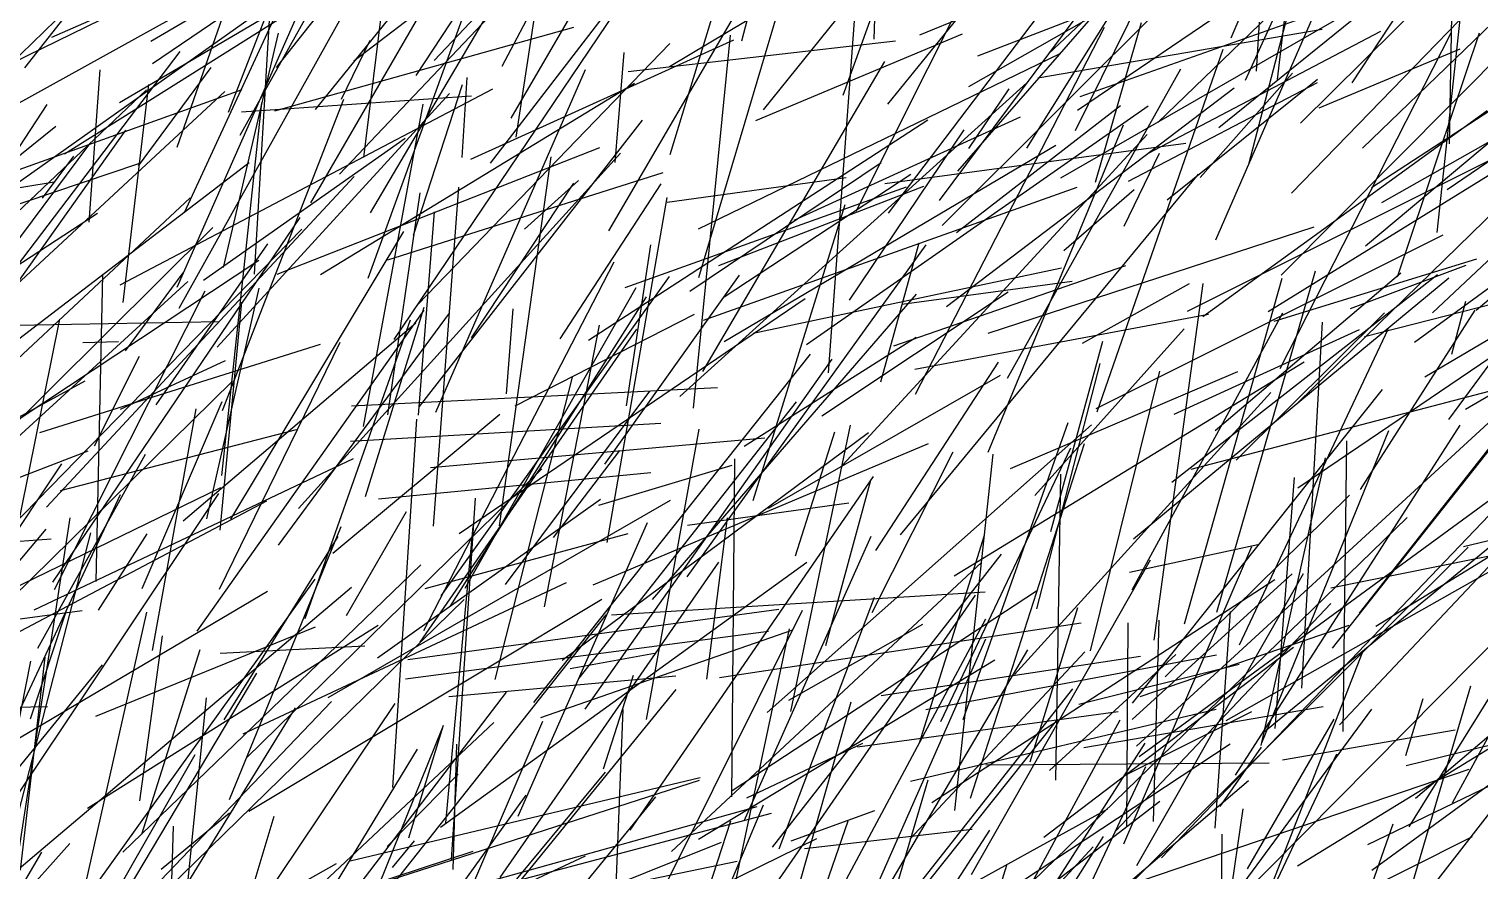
# Model space of a CAD drawing. Header units: metres. Extents: x 0 to 1019, y 0 to 619.
# Drawn here: x 592.2 to 669.5, y 179.4 to 224.3 of the extents above; entities that cross this region are included whole.
import ezdxf

# ---------------------------------------------------------------- set-up
doc = ezdxf.new("R2010")
doc.units = ezdxf.units.M

msp = doc.modelspace()

# ---------------------------------------------------------------- linework, layer by layer
at = {"color": 151}
msp.add_line((637.236, 223.772), (637.935, 243.694), dxfattribs=at)
at = {"color": 221}
for p, q in [((605.361, 222.266), (620.53, 241.5)), ((618.14, 218.549), (620.445, 233.523)), ((645.97, 221.708), (661.143, 224.295))]:
    msp.add_line(p, q, dxfattribs=at)
at = {"color": 160}
for p, q in [((612.805, 221.836), (625.236, 240.665)), ((597.026, 210.662), (616.9, 221.12))]:
    msp.add_line(p, q, dxfattribs=at)
at = {"color": 167}
for p, q in [((646.551, 222.979), (665.181, 240.635)), ((613.863, 203.872), (621.849, 222.143))]:
    msp.add_line(p, q, dxfattribs=at)
at = {"color": 69}
msp.add_line((630.19, 223.678), (634.175, 239.088), dxfattribs=at)
at = {"color": 218}
for p, q in [((631.342, 219.999), (647.067, 239.553)), ((627.408, 210.331), (637.623, 217.198)), ((658.634, 187), (659.67, 200.4)), ((583.329, 164.115), (592.841, 180.412))]:
    msp.add_line(p, q, dxfattribs=at)
at = {"color": 137}
for p, q in [((658.757, 221.612), (660.793, 239.1)), ((587.994, 205.77), (597.325, 218.912)), ((595.869, 193.314), (598.462, 197.393)), ((617.124, 178.97), (631.008, 182.84))]:
    msp.add_line(p, q, dxfattribs=at)
at = {"color": 186}
for p, q in [((591.935, 222.24), (604.841, 238.622)), ((634.675, 191.427), (637.07, 200.246))]:
    msp.add_line(p, q, dxfattribs=at)
at = {"color": 100}
for p, q in [((617.872, 219.553), (628.779, 238.242)), ((653.954, 209.255), (671.119, 217.831)), ((590.401, 177.888), (595.451, 197.441))]:
    msp.add_line(p, q, dxfattribs=at)
at = {"color": 155}
msp.add_line((610.026, 217.463), (612.422, 237.201), dxfattribs=at)
at = {"color": 178}
for p, q in [((617.392, 222.328), (625.435, 237.442)), ((651.848, 217.674), (664.266, 224.191)), ((651.023, 188.363), (664.364, 205.091))]:
    msp.add_line(p, q, dxfattribs=at)
at = {"color": 59}
for p, q in [((657.061, 221.583), (663.974, 236.834)), ((628.105, 206.053), (637.81, 222.578))]:
    msp.add_line(p, q, dxfattribs=at)
at = {"color": 55}
for p, q in [((659.991, 219.286), (678.057, 237.221)), ((607.202, 215.033), (616.83, 231.706)), ((667.803, 215.754), (674.228, 220.124))]:
    msp.add_line(p, q, dxfattribs=at)
at = {"color": 246}
for p, q in [((603.427, 218.655), (612.786, 235.399)), ((650.819, 216.192), (660.9, 221.462)), ((582.94, 204.716), (593.126, 220.284))]:
    msp.add_line(p, q, dxfattribs=at)
at = {"color": 51}
for p, q in [((602.805, 219.875), (608.528, 234.57)), ((613.22, 192.226), (623.368, 211.889))]:
    msp.add_line(p, q, dxfattribs=at)
at = {"color": 37}
for p, q in [((607.44, 220.014), (619.055, 234.388)), ((595.029, 207.595), (596.934, 207.638)), ((662.258, 186.846), (662.464, 202.347)), ((646.591, 184.764), (653.33, 190.956))]:
    msp.add_line(p, q, dxfattribs=at)
at = {"color": 171}
for p, q in [((659.513, 215.554), (677.892, 234.5)), ((614.392, 181.973), (615.856, 197.775)), ((636.35, 186.026), (650.268, 187.919))]:
    msp.add_line(p, q, dxfattribs=at)
at = {"color": 45}
for p, q in [((663.291, 217.963), (680.815, 234.828)), ((647.987, 218.892), (655.382, 233.941)), ((644.358, 205.688), (653.601, 222.186))]:
    msp.add_line(p, q, dxfattribs=at)
at = {"color": 190}
for p, q in [((613.768, 222.631), (624.422, 233.893)), ((642.777, 222.877), (656.97, 228.372))]:
    msp.add_line(p, q, dxfattribs=at)
at = {"color": 228}
for p, q in [((626.319, 222.314), (645.949, 234.037)), ((639.679, 223.992), (649.669, 228.102)), ((598.94, 204.262), (604.907, 212.852)), ((631.532, 187.852), (648.844, 203.2)), ((609.369, 178.127), (617.637, 188.952))]:
    msp.add_line(p, q, dxfattribs=at)
at = {"color": 84}
for p, q in [((641.703, 216.733), (657.048, 234.327)), ((590.142, 208.49), (602.323, 208.709))]:
    msp.add_line(p, q, dxfattribs=at)
at = {"color": 114}
for p, q in [((610.368, 214.513), (621.278, 232.967)), ((582.497, 185.097), (593.081, 197.633)), ((623.24, 193.063), (643.163, 194.301))]:
    msp.add_line(p, q, dxfattribs=at)
at = {"color": 92}
for p, q in [((657.233, 217.106), (661.194, 232.41)), ((652.869, 215.2), (660.887, 221.628)), ((637.806, 216.067), (653.872, 218.217)), ((634.967, 168.564), (643.414, 181.592))]:
    msp.add_line(p, q, dxfattribs=at)
at = {"color": 118}
for p, q in [((598.664, 223.67), (612.332, 231.75)), ((651.002, 187.485), (659.54, 195.258))]:
    msp.add_line(p, q, dxfattribs=at)
at = {"color": 135}
for p, q in [((609.484, 222.607), (621.586, 231.881)), ((644.522, 200.877), (656.644, 206.038)), ((652.154, 182.041), (652.443, 192.781))]:
    msp.add_line(p, q, dxfattribs=at)
at = {"color": 41}
for p, q in [((616.782, 217.152), (628.03, 231.804)), ((657.926, 186.235), (664.692, 202.898))]:
    msp.add_line(p, q, dxfattribs=at)
at = {"color": 202}
for p, q in [((637.972, 220.308), (647.148, 231.596)), ((651.386, 185.508), (671.086, 199.934))]:
    msp.add_line(p, q, dxfattribs=at)
at = {"color": 141}
for p, q in [((583.693, 215.178), (600.184, 231.206)), ((600.064, 210.537), (607.577, 227.561)), ((620.146, 197.195), (623.686, 201.84))]:
    msp.add_line(p, q, dxfattribs=at)
at = {"color": 91}
msp.add_line((593.383, 223.88), (610.197, 231.246), dxfattribs=at)
at = {"color": 214}
for p, q in [((604.189, 211.242), (605.349, 230.875)), ((646.296, 181.204), (659.616, 191.336))]:
    msp.add_line(p, q, dxfattribs=at)
at = {"color": 147}
for p, q in [((642.299, 221.236), (658.993, 230.759)), ((612.237, 189.654), (631.612, 192.198))]:
    msp.add_line(p, q, dxfattribs=at)
at = {"color": 109}
for p, q in [((658.961, 211.188), (678.312, 230.66)), ((641.545, 182.633), (643.598, 201.644)), ((630.448, 183.317), (636.641, 186.233)), ((639.605, 164.494), (644.326, 179.725))]:
    msp.add_line(p, q, dxfattribs=at)
at = {"color": 174}
for p, q in [((667.935, 218.191), (668.166, 231.211)), ((656.741, 191.463), (664.668, 208.301)), ((648.782, 191.156), (652.49, 206.061)), ((638.077, 176.719), (647.85, 189.12))]:
    msp.add_line(p, q, dxfattribs=at)
at = {"color": 68}
for p, q in [((636.285, 214.591), (644.031, 230.011)), ((606.544, 198.738), (623.71, 217.686)), ((627.878, 181.101), (643.68, 190.67)), ((656.429, 174.86), (669.168, 181.248))]:
    msp.add_line(p, q, dxfattribs=at)
at = {"color": 110}
for p, q in [((662.74, 221.447), (668.672, 230.461)), ((611.26, 180.706), (615.046, 184.567))]:
    msp.add_line(p, q, dxfattribs=at)
at = {"color": 191}
for p, q in [((586.291, 220.07), (604.46, 228.962)), ((602.448, 200.493), (604.587, 220.368)), ((650.577, 213.791), (652.473, 217.681))]:
    msp.add_line(p, q, dxfattribs=at)
at = {"color": 44}
for p, q in [((596.984, 220.399), (612.385, 229.442)), ((612.994, 204.176), (624.878, 219.455)), ((608.116, 188.667), (626.388, 199.185))]:
    msp.add_line(p, q, dxfattribs=at)
at = {"color": 253}
for p, q in [((608.727, 216.562), (620.901, 229.407)), ((609.997, 203.11), (613.184, 220.302))]:
    msp.add_line(p, q, dxfattribs=at)
at = {"color": 48}
for p, q in [((623.099, 213.54), (632.298, 229.336)), ((649.174, 168.228), (663.789, 188.031))]:
    msp.add_line(p, q, dxfattribs=at)
at = {"color": 227}
for p, q in [((656.288, 223.842), (658.737, 229.52)), ((602.92, 198.169), (612.151, 213.512))]:
    msp.add_line(p, q, dxfattribs=at)
at = {"color": 107}
for p, q in [((663.455, 212.747), (683.29, 229.365)), ((646.937, 184.253), (647.204, 200.569))]:
    msp.add_line(p, q, dxfattribs=at)
at = {"color": 34}
msp.add_line((600.171, 209.419), (610.966, 228.768), dxfattribs=at)
at = {"color": 60}
for p, q in [((627.883, 211.055), (633.122, 228.608)), ((637.133, 193.19), (641.451, 201.76)), ((592.232, 187.524), (594.143, 193.242))]:
    msp.add_line(p, q, dxfattribs=at)
at = {"color": 177}
for p, q in [((635.583, 220.778), (638.541, 228.93)), ((655.475, 213.063), (661.382, 226.638)), ((605.266, 219.947), (621.227, 224.401))]:
    msp.add_line(p, q, dxfattribs=at)
at = {"color": 244}
for p, q in [((640.879, 213.829), (654.637, 227.564)), ((598.746, 222.478), (604.882, 226.645)), ((626.211, 215.078), (635.756, 216.393)), ((591.202, 193.93), (603.019, 205.527)), ((609.358, 204.213), (628.893, 205.183)), ((624.236, 181.589), (637.211, 200.451))]:
    msp.add_line(p, q, dxfattribs=at)
at = {"color": 140}
for p, q in [((652.38, 219.326), (661.333, 227.971)), ((633.763, 171.37), (645.44, 191.203)), ((623.278, 173.568), (623.863, 188.014)), ((650.742, 184.567), (657.399, 187.909))]:
    msp.add_line(p, q, dxfattribs=at)
at = {"color": 126}
for p, q in [((655.631, 219.054), (666.779, 228.072)), ((614.144, 194.084), (626.323, 211.104)), ((619.086, 188.396), (633.844, 206.962)), ((645.929, 193.387), (649.308, 206.472)), ((608.366, 196.362), (617.27, 203.776)), ((663.844, 171.607), (669.078, 189.287))]:
    msp.add_line(p, q, dxfattribs=at)
at = {"color": 104}
for p, q in [((594.046, 217.658), (608.928, 227.011)), ((660.986, 220.106), (668.499, 223.25)), ((654.278, 164.569), (656.929, 182.727))]:
    msp.add_line(p, q, dxfattribs=at)
at = {"color": 238}
for p, q in [((600.065, 218.017), (603.245, 227.121)), ((633.633, 207.493), (651.864, 220.217)), ((598.744, 191.158), (601.085, 204.048))]:
    msp.add_line(p, q, dxfattribs=at)
at = {"color": 207}
for p, q in [((600.447, 214.525), (606.067, 226.662)), ((619.653, 193.5), (622.601, 208.509))]:
    msp.add_line(p, q, dxfattribs=at)
at = {"color": 28}
for p, q in [((611.637, 207.743), (624.39, 226.672)), ((585.12, 203.249), (600.221, 223.112)), ((626.874, 204.703), (645.389, 221.432)), ((590.274, 185.696), (604.877, 194.325))]:
    msp.add_line(p, q, dxfattribs=at)
at = {"color": 163}
for p, q in [((645.383, 217.96), (651.244, 227.309)), ((665.157, 211.101), (669.535, 224.112)), ((595.73, 187.666), (607.45, 192.427))]:
    msp.add_line(p, q, dxfattribs=at)
at = {"color": 249}
for p, q in [((648.098, 219.983), (658.584, 227.094)), ((585.365, 188.025), (593.143, 188.185))]:
    msp.add_line(p, q, dxfattribs=at)
at = {"color": 159}
for p, q in [((626.37, 217.621), (628.929, 226.019)), ((667.896, 203.491), (680.356, 220.362))]:
    msp.add_line(p, q, dxfattribs=at)
at = {"color": 75}
for p, q in [((638.009, 214.485), (646.905, 226.227)), ((613.73, 197.798), (615.081, 215.871)), ((639.18, 168.863), (657.205, 184.242))]:
    msp.add_line(p, q, dxfattribs=at)
at = {"color": 255}
msp.add_line((647.196, 216.367), (663.976, 226.02), dxfattribs=at)
at = {"color": 162}
for p, q in [((648.229, 220.708), (663.054, 225.958)), ((621.035, 190.198), (625.534, 191.017))]:
    msp.add_line(p, q, dxfattribs=at)
at = {"color": 247}
for p, q in [((590.114, 215.091), (604.584, 225.34)), ((623.431, 217.191), (623.911, 223.051)), ((654.785, 208.987), (669.937, 219.96)), ((651.01, 194.406), (659.039, 209.18))]:
    msp.add_line(p, q, dxfattribs=at)
at = {"color": 173}
msp.add_line((634.806, 205.974), (636.25, 225.48), dxfattribs=at)
at = {"color": 233}
for p, q in [((667.284, 213.463), (668.534, 225.159)), ((590.397, 178.504), (609.359, 194.538)), ((599.856, 164.34), (605.229, 182.334))]:
    msp.add_line(p, q, dxfattribs=at)
at = {"color": 77}
msp.add_line((587.03, 217.838), (599.805, 224.882), dxfattribs=at)
at = {"color": 105}
msp.add_line((610.246, 211.029), (615.266, 224.841), dxfattribs=at)
at = {"color": 93}
for p, q in [((639.441, 204.839), (649.523, 224.415)), ((645.815, 199.432), (653.78, 208.326)), ((632.181, 180.588), (637.262, 194.006)), ((632.819, 181.023), (637.272, 182.635))]:
    msp.add_line(p, q, dxfattribs=at)
at = {"color": 251}
msp.add_line((640.728, 215.167), (648.025, 224.94), dxfattribs=at)
at = {"color": 128}
for p, q in [((649.048, 216.138), (651.512, 224.665)), ((635.565, 201.063), (651.807, 218.684))]:
    msp.add_line(p, q, dxfattribs=at)
at = {"color": 64}
for p, q in [((657.634, 222.053), (657.792, 224.67)), ((617.252, 197.814), (620.017, 217.493)), ((659.902, 204.433), (673.932, 218.105)), ((596.613, 175.572), (615.367, 193.894))]:
    msp.add_line(p, q, dxfattribs=at)
at = {"color": 32}
for p, q in [((664.325, 215.061), (681.252, 224.623)), ((653.251, 203.765), (663.129, 208.289)), ((617.429, 172.926), (634.184, 181.148))]:
    msp.add_line(p, q, dxfattribs=at)
at = {"color": 23}
for p, q in [((602.538, 211.598), (605.476, 224.087)), ((603.502, 219.898), (615.767, 220.748)), ((667.035, 209.171), (670.245, 212.19)), ((615.423, 194.489), (624.547, 210.522)), ((613.612, 176.565), (629.939, 179.934))]:
    msp.add_line(p, q, dxfattribs=at)
at = {"color": 102}
msp.add_line((608.833, 220.573), (610.367, 223.71), dxfattribs=at)
at = {"color": 154}
msp.add_line((615.733, 217.377), (629.762, 223.731), dxfattribs=at)
at = {"color": 188}
for p, q in [((624.13, 222.037), (638.391, 223.688)), ((587.771, 200.977), (604.423, 211.984)), ((612.371, 190.679), (632.16, 193.366))]:
    msp.add_line(p, q, dxfattribs=at)
at = {"color": 113}
for p, q in [((627.61, 204.098), (629.575, 223.99)), ((625.108, 187.489), (627.916, 202.964)), ((652.566, 180.115), (671.498, 199.914))]:
    msp.add_line(p, q, dxfattribs=at)
at = {"color": 66}
msp.add_line((630.929, 219.438), (641.963, 224.057), dxfattribs=at)
at = {"color": 89}
msp.add_line((658.91, 206.206), (668.033, 224.1), dxfattribs=at)
at = {"color": 15}
for p, q in [((612.895, 209.615), (626.352, 223.537)), ((641.989, 187.491), (647.591, 203.322)), ((639.796, 167.629), (651.694, 186.232))]:
    msp.add_line(p, q, dxfattribs=at)
at = {"color": 182}
for p, q in [((627.881, 213.645), (647.158, 222.996)), ((606.897, 192.877), (612.507, 208.797))]:
    msp.add_line(p, q, dxfattribs=at)
at = {"color": 196}
for p, q in [((649.149, 203.889), (655.86, 223.229)), ((618.594, 213.64), (621.468, 216.227)), ((641.505, 195.141), (660.181, 206.562))]:
    msp.add_line(p, q, dxfattribs=at)
at = {"color": 9}
for p, q in [((595.377, 214.011), (595.956, 222.14)), ((617.024, 189.625), (621.149, 205.738)), ((609.092, 193.027), (612.289, 198.586))]:
    msp.add_line(p, q, dxfattribs=at)
at = {"color": 243}
for p, q in [((598.002, 217.021), (601.884, 222.264)), ((641.945, 175.056), (652.481, 183.137))]:
    msp.add_line(p, q, dxfattribs=at)
at = {"color": 194}
for p, q in [((597.182, 209.718), (598.551, 221.35)), ((615.273, 217.466), (615.535, 221.719))]:
    msp.add_line(p, q, dxfattribs=at)
at = {"color": 125}
msp.add_line((607.702, 211.225), (624.456, 221.419), dxfattribs=at)
at = {"color": 33}
for p, q in [((612.679, 213.315), (615.276, 221.359)), ((622.552, 198.91), (629.675, 201.053))]:
    msp.add_line(p, q, dxfattribs=at)
at = {"color": 1}
for p, q in [((654.634, 216.396), (659.553, 221.949)), ((631.097, 167.536), (647.047, 187.496))]:
    msp.add_line(p, q, dxfattribs=at)
at = {"color": 217}
for p, q in [((666.071, 207.608), (685.369, 221.753)), ((666.125, 183.287), (682.526, 197.245))]:
    msp.add_line(p, q, dxfattribs=at)
at = {"color": 150}
for p, q in [((669.352, 209.313), (684.252, 221.946)), ((655.436, 202.899), (665.338, 211.314)), ((602.315, 194.429), (608.761, 207.609)), ((654.46, 169.828), (661.919, 185.654))]:
    msp.add_line(p, q, dxfattribs=at)
at = {"color": 61}
for p, q in [((583.239, 206.706), (598.434, 221.059)), ((610.518, 177.368), (622.948, 193.073))]:
    msp.add_line(p, q, dxfattribs=at)
at = {"color": 78}
for p, q in [((584.147, 214.149), (603.534, 221.086)), ((602.356, 197.58), (603.514, 209.74)), ((591.7, 179.449), (593.024, 190.814))]:
    msp.add_line(p, q, dxfattribs=at)
at = {"color": 134}
for p, q in [((590.495, 209.769), (602.603, 220.974)), ((656.017, 187.441), (675.066, 198.207))]:
    msp.add_line(p, q, dxfattribs=at)
at = {"color": 47}
for p, q in [((602.204, 207.336), (614.586, 220.875)), ((584.304, 203.289), (595.399, 218.193)), ((631.528, 172.601), (636.022, 188.435))]:
    msp.add_line(p, q, dxfattribs=at)
at = {"color": 138}
for p, q in [((602.488, 203.966), (608.962, 220.577)), ((625.415, 193.883), (639.498, 210.176)), ((628.316, 189.631), (629.422, 198.242))]:
    msp.add_line(p, q, dxfattribs=at)
at = {"color": 124}
for p, q in [((641.097, 209.52), (656.442, 221.166)), ((656.55, 201.309), (664.469, 209.17))]:
    msp.add_line(p, q, dxfattribs=at)
at = {"color": 226}
for p, q in [((642.289, 217.932), (644.445, 221.115)), ((597.037, 204.039), (602.642, 206.637)), ((640.966, 172.097), (648.93, 180.693))]:
    msp.add_line(p, q, dxfattribs=at)
at = {"color": 106}
msp.add_line((663.768, 215.864), (671.551, 220.923), dxfattribs=at)
at = {"color": 82}
for p, q in [((641.634, 213.453), (650.39, 220.23)), ((588.845, 215.389), (593.503, 216.165)), ((649.086, 204.072), (667.604, 213.337))]:
    msp.add_line(p, q, dxfattribs=at)
at = {"color": 95}
msp.add_line((573.784, 203.189), (593.596, 219.128), dxfattribs=at)
at = {"color": 149}
for p, q in [((622.014, 207.714), (640.116, 219.462)), ((651.237, 186.061), (670.207, 203.492))]:
    msp.add_line(p, q, dxfattribs=at)
at = {"color": 145}
for p, q in [((632.979, 214.114), (645.046, 219.63)), ((648.168, 188.303), (656.721, 190.444))]:
    msp.add_line(p, q, dxfattribs=at)
at = {"color": 99}
msp.add_line((635.928, 209.841), (642.037, 218.925), dxfattribs=at)
at = {"color": 195}
for p, q in [((643.326, 201.748), (650.546, 219.206)), ((630.315, 202.059), (639.483, 207.868)), ((612.092, 174.157), (629.105, 180.938))]:
    msp.add_line(p, q, dxfattribs=at)
at = {"color": 127}
for p, q in [((601.473, 210.91), (612.231, 218.485)), ((633.208, 174.185), (643.204, 192.858)), ((648.428, 185.993), (661.191, 188.185)), ((659.426, 166.296), (664.926, 181.92))]:
    msp.add_line(p, q, dxfattribs=at)
at = {"color": 152}
for p, q in [((592.885, 215.288), (594.555, 217.535)), ((597.307, 207.148), (600.385, 211.304))]:
    msp.add_line(p, q, dxfattribs=at)
at = {"color": 43}
for p, q in [((605.389, 211.235), (622.617, 217.983)), ((595.736, 194.839), (596.099, 211.214))]:
    msp.add_line(p, q, dxfattribs=at)
at = {"color": 42}
msp.add_line((629.241, 207.638), (646.94, 218.123), dxfattribs=at)
at = {"color": 203}
for p, q in [((658.268, 209.246), (672.535, 218.08)), ((655.707, 170.988), (655.81, 181.367))]:
    msp.add_line(p, q, dxfattribs=at)
at = {"color": 5}
for p, q in [((579.062, 210.742), (598.015, 217.131)), ((643.204, 185.077), (658.32, 185.179))]:
    msp.add_line(p, q, dxfattribs=at)
at = {"color": 242}
for p, q in [((584.963, 202.72), (603.913, 217.189)), ((626.431, 180.439), (642.966, 195.859)), ((638.133, 177.535), (640.13, 184.26))]:
    msp.add_line(p, q, dxfattribs=at)
at = {"color": 71}
msp.add_line((611.307, 211.994), (625.986, 216.666), dxfattribs=at)
at = {"color": 67}
for p, q in [((593.09, 198.803), (609.507, 216.448)), ((594.065, 176.349), (607.428, 194.964))]:
    msp.add_line(p, q, dxfattribs=at)
at = {"color": 73}
msp.add_line((615.766, 207.845), (621.228, 216.09), dxfattribs=at)
at = {"color": 222}
for p, q in [((620.497, 207.793), (625.89, 216.058)), ((653.8, 192.588), (659.01, 211.015)), ((664.012, 192.465), (681.428, 203.177)), ((644.288, 176.244), (650.359, 187.476))]:
    msp.add_line(p, q, dxfattribs=at)
at = {"color": 237}
for p, q in [((623.956, 210.531), (638.968, 215.902)), ((610.744, 190.768), (622.653, 199.228))]:
    msp.add_line(p, q, dxfattribs=at)
at = {"color": 241}
for p, q in [((628.134, 208.788), (648.071, 215.884)), ((609.292, 179.946), (627.966, 184.402))]:
    msp.add_line(p, q, dxfattribs=at)
at = {"color": 224}
for p, q in [((628.96, 211.702), (639.888, 215.93)), ((638.288, 207.414), (650.661, 211.69)), ((585.856, 177.871), (596.073, 190.4)), ((614.079, 173.61), (626.683, 189.085)), ((605.293, 176.395), (616.958, 187.325)), ((659.031, 185.344), (668.234, 186.941))]:
    msp.add_line(p, q, dxfattribs=at)
at = {"color": 146}
for p, q in [((629.248, 210.024), (639.199, 216.563)), ((588.739, 195.229), (606.705, 213.642))]:
    msp.add_line(p, q, dxfattribs=at)
at = {"color": 25}
msp.add_line((638.645, 197.332), (654.546, 216.566), dxfattribs=at)
at = {"color": 139}
for p, q in [((581.134, 196.983), (600.753, 215.299)), ((646.515, 173.891), (651.738, 184.984)), ((585.999, 171.574), (594.341, 180.871))]:
    msp.add_line(p, q, dxfattribs=at)
at = {"color": 74}
for p, q in [((611.293, 203.731), (613.018, 215.574)), ((663.186, 199.76), (669.305, 209.316))]:
    msp.add_line(p, q, dxfattribs=at)
at = {"color": 169}
for p, q in [((622.997, 196.924), (626.199, 215.322)), ((617.639, 204.856), (617.98, 209.384))]:
    msp.add_line(p, q, dxfattribs=at)
at = {"color": 168}
for p, q in [((647.369, 212.504), (651.118, 215.754)), ((610.153, 171.576), (618.678, 183.453))]:
    msp.add_line(p, q, dxfattribs=at)
at = {"color": 211}
for p, q in [((577.846, 202.747), (595.814, 214.497)), ((639.416, 206.166), (655.077, 209.107))]:
    msp.add_line(p, q, dxfattribs=at)
at = {"color": 220}
msp.add_line((612.943, 203.713), (613.799, 214.556), dxfattribs=at)
at = {"color": 108}
for p, q in [((630.793, 199.17), (635.691, 214.956)), ((668.784, 204.036), (687.096, 214.669)), ((592.74, 202.795), (607.701, 207.505))]:
    msp.add_line(p, q, dxfattribs=at)
at = {"color": 40}
msp.add_line((666.625, 205.766), (681.743, 214.686), dxfattribs=at)
at = {"color": 76}
msp.add_line((585.789, 197.662), (601.958, 213.716), dxfattribs=at)
at = {"color": 212}
msp.add_line((593.433, 194.809), (606.617, 214.253), dxfattribs=at)
at = {"color": 65}
msp.add_line((643.32, 208.083), (660.722, 213.756), dxfattribs=at)
at = {"color": 158}
for p, q in [((624.029, 204.206), (625.327, 212.796)), ((614.703, 180.02), (615.977, 199.288)), ((618.254, 182.34), (625.16, 197.996)), ((594.53, 174.051), (608.291, 188.448)), ((601.569, 173.247), (611.692, 188.334))]:
    msp.add_line(p, q, dxfattribs=at)
at = {"color": 12}
for p, q in [((627.273, 195.091), (640.019, 212.802)), ((622.878, 201.103), (630.068, 211.177))]:
    msp.add_line(p, q, dxfattribs=at)
at = {"color": 189}
for p, q in [((637.599, 205.492), (639.638, 212.898)), ((622.803, 184.863), (624.409, 189.853))]:
    msp.add_line(p, q, dxfattribs=at)
at = {"color": 229}
msp.add_line((659.846, 199.835), (679.742, 213.341), dxfattribs=at)
at = {"color": 122}
for p, q in [((658.578, 208.737), (669.391, 212.056)), ((617.584, 194.689), (625.281, 205.004))]:
    msp.add_line(p, q, dxfattribs=at)
at = {"color": 165}
for p, q in [((663.127, 193.149), (678.159, 212.253)), ((650.115, 181.526), (661.597, 193.681))]:
    msp.add_line(p, q, dxfattribs=at)
at = {"color": 252}
for p, q in [((630.789, 208.087), (647.245, 211.572)), ((574.492, 195.666), (593.335, 197.128))]:
    msp.add_line(p, q, dxfattribs=at)
at = {"color": 161}
for p, q in [((653.128, 200.136), (667.289, 211.221)), ((593.52, 194.413), (601.558, 210.352)), ((622.263, 194.663), (640.137, 202.214))]:
    msp.add_line(p, q, dxfattribs=at)
at = {"color": 14}
for p, q in [((655.53, 193.213), (660.795, 211.418)), ((657.943, 177.343), (663.296, 191.065))]:
    msp.add_line(p, q, dxfattribs=at)
at = {"color": 213}
for p, q in [((662.652, 209.403), (668.819, 211.724)), ((668.674, 196.704), (684.472, 200.503)), ((655.43, 181.698), (656.259, 193.253))]:
    msp.add_line(p, q, dxfattribs=at)
at = {"color": 164}
for p, q in [((581.421, 193.272), (600.638, 210.843)), ((614.564, 188.717), (626.67, 189.819))]:
    msp.add_line(p, q, dxfattribs=at)
at = {"color": 22}
for p, q in [((601.643, 198.193), (604.446, 210.488)), ((650.559, 180.859), (657.389, 196.708))]:
    msp.add_line(p, q, dxfattribs=at)
at = {"color": 136}
msp.add_line((638.726, 209.632), (647.807, 210.86), dxfattribs=at)
at = {"color": 101}
for p, q in [((648.36, 207.56), (654.068, 210.737)), ((651.427, 188.72), (662.589, 192.514))]:
    msp.add_line(p, q, dxfattribs=at)
at = {"color": 183}
for p, q in [((651.078, 197.126), (667.908, 211.043)), ((629.666, 183.707), (645.905, 194.353))]:
    msp.add_line(p, q, dxfattribs=at)
at = {"color": 133}
msp.add_line((652.18, 191.716), (654.788, 210.737), dxfattribs=at)
at = {"color": 117}
msp.add_line((663.402, 207.91), (674.399, 210.724), dxfattribs=at)
at = {"color": 235}
msp.add_line((614.619, 193.514), (625.096, 210.034), dxfattribs=at)
at = {"color": 115}
for p, q in [((615.11, 197.409), (633.555, 209.947)), ((633.52, 180.605), (642.481, 181.643))]:
    msp.add_line(p, q, dxfattribs=at)
at = {"color": 176}
msp.add_line((634.46, 203.672), (644.386, 210.297), dxfattribs=at)
at = {"color": 219}
msp.add_line((668.053, 206.975), (668.8, 209.794), dxfattribs=at)
at = {"color": 172}
msp.add_line((601.126, 192.19), (613.24, 209.32), dxfattribs=at)
at = {"color": 2}
msp.add_line((605.463, 196.788), (614.594, 209.153), dxfattribs=at)
at = {"color": 103}
for p, q in [((610.103, 199.373), (613.246, 209.468)), ((613.035, 191.61), (624.585, 208.294)), ((603.581, 186.728), (620.828, 194.799))]:
    msp.add_line(p, q, dxfattribs=at)
at = {"color": 30}
msp.add_line((618.097, 204.213), (627.658, 209.094), dxfattribs=at)
at = {"color": 116}
msp.add_line((661.692, 191.284), (676.165, 209.603), dxfattribs=at)
at = {"color": 17}
for p, q in [((589.774, 188.914), (593.807, 208.842)), ((629.653, 183.36), (629.805, 201.396))]:
    msp.add_line(p, q, dxfattribs=at)
at = {"color": 7}
for p, q in [((600.389, 198.089), (612.801, 208.64)), ((595.287, 182.757), (610.779, 192.523))]:
    msp.add_line(p, q, dxfattribs=at)
at = {"color": 153}
for p, q in [((660.06, 189.152), (661.158, 208.672)), ((603.77, 185.436), (619.511, 200.859)), ((630.318, 182.081), (637.081, 197.262))]:
    msp.add_line(p, q, dxfattribs=at)
at = {"color": 181}
msp.add_line((646.676, 197.511), (649.445, 207.671), dxfattribs=at)
at = {"color": 198}
for p, q in [((595.65, 202.083), (598.059, 206.869)), ((597.165, 180.412), (613.053, 195.728)), ((642.44, 179.213), (651.989, 195.997))]:
    msp.add_line(p, q, dxfattribs=at)
at = {"color": 50}
for p, q in [((621.829, 188.031), (635.003, 206.709)), ((650.858, 195.341), (657.713, 196.827))]:
    msp.add_line(p, q, dxfattribs=at)
at = {"color": 148}
msp.add_line((637.327, 196.507), (643.88, 206.549), dxfattribs=at)
at = {"color": 87}
for p, q in [((631.614, 198.759), (643.98, 205.843)), ((606.504, 177.396), (615.861, 180.463))]:
    msp.add_line(p, q, dxfattribs=at)
at = {"color": 230}
for p, q in [((588.827, 202.094), (595.16, 205.546)), ((598.079, 183.141), (599.277, 191.957))]:
    msp.add_line(p, q, dxfattribs=at)
at = {"color": 19}
for p, q in [((654.159, 200.839), (672.226, 205.571)), ((603.895, 182.598), (622.71, 193.909))]:
    msp.add_line(p, q, dxfattribs=at)
at = {"color": 144}
msp.add_line((598.19, 194.475), (602.47, 204.439), dxfattribs=at)
at = {"color": 79}
msp.add_line((621.51, 189.69), (633.102, 204.422), dxfattribs=at)
at = {"color": 209}
for p, q in [((644.735, 189.883), (658.413, 204.934)), ((617.288, 179.066), (628.961, 195.875))]:
    msp.add_line(p, q, dxfattribs=at)
at = {"color": 6}
msp.add_line((611.562, 183.868), (612.842, 203.508), dxfattribs=at)
at = {"color": 199}
msp.add_line((593.834, 199.706), (606.421, 202.945), dxfattribs=at)
at = {"color": 208}
for p, q in [((609.306, 202.324), (625.87, 203.283)), ((631.822, 180.681), (644.041, 196.3))]:
    msp.add_line(p, q, dxfattribs=at)
at = {"color": 10}
msp.add_line((620.597, 190.649), (636.937, 202.8), dxfattribs=at)
at = {"color": 166}
for p, q in [((632.797, 187.92), (635.986, 203.178)), ((593.852, 172.391), (604.306, 189.959))]:
    msp.add_line(p, q, dxfattribs=at)
at = {"color": 57}
msp.add_line((633.051, 196.219), (635.154, 202.831), dxfattribs=at)
at = {"color": 53}
for p, q in [((656.524, 184.514), (668.504, 203.18)), ((639.152, 181.104), (648.483, 191.1)), ((665.624, 185.034), (680.9, 188.796)), ((655.707, 182.841), (657.902, 186.016))]:
    msp.add_line(p, q, dxfattribs=at)
at = {"color": 21}
for p, q in [((662.073, 187.198), (676.967, 203.026)), ((602.355, 191.031), (610.069, 191.413))]:
    msp.add_line(p, q, dxfattribs=at)
at = {"color": 129}
for p, q in [((613.572, 200.923), (631.408, 202.502)), ((665.782, 181.771), (675.414, 197.28))]:
    msp.add_line(p, q, dxfattribs=at)
at = {"color": 120}
for p, q in [((640.798, 187.375), (647.739, 201.973)), ((591.084, 186.716), (597.048, 199.494)), ((626.279, 178.964), (633.426, 193.323)), ((611.55, 179.595), (612.729, 181.021))]:
    msp.add_line(p, q, dxfattribs=at)
at = {"color": 39}
msp.add_line((642.385, 183.289), (648.464, 202.21), dxfattribs=at)
at = {"color": 81}
msp.add_line((577.808, 195.103), (595.308, 201.806), dxfattribs=at)
at = {"color": 98}
for p, q in [((580.959, 181.718), (593.914, 201.116)), ((592.435, 193.335), (609.464, 201.405)), ((659.831, 179.685), (671.175, 186.629))]:
    msp.add_line(p, q, dxfattribs=at)
at = {"color": 62}
for p, q in [((592.625, 191.287), (598.372, 201.635)), ((640.315, 183.058), (658.612, 194.957)), ((663.792, 179.448), (670.481, 184.327))]:
    msp.add_line(p, q, dxfattribs=at)
at = {"color": 20}
msp.add_line((657.889, 186.096), (661.321, 201.435), dxfattribs=at)
at = {"color": 193}
for p, q in [((610.807, 199.247), (625.337, 200.655)), ((614.114, 181.737), (633.659, 195.869)), ((623.928, 164.682), (629.607, 182.079)), ((645.584, 175.136), (649.487, 181.251))]:
    msp.add_line(p, q, dxfattribs=at)
at = {"color": 187}
msp.add_line((582.798, 190.342), (602.386, 199.854), dxfattribs=at)
at = {"color": 205}
msp.add_line((588.98, 190.761), (604.842, 199.154), dxfattribs=at)
at = {"color": 225}
for p, q in [((589.553, 180.484), (602.279, 199.535)), ((610.26, 177.26), (614.217, 187.04))]:
    msp.add_line(p, q, dxfattribs=at)
at = {"color": 36}
for p, q in [((627.292, 197.849), (635.887, 199.05)), ((614.908, 176.973), (621.853, 180.22))]:
    msp.add_line(p, q, dxfattribs=at)
at = {"color": 216}
for p, q in [((652.762, 189.755), (662.597, 199.45)), ((665.398, 176.482), (674.018, 187.571))]:
    msp.add_line(p, q, dxfattribs=at)
at = {"color": 210}
for p, q in [((658.072, 186.842), (672.653, 198.806)), ((650.985, 178.799), (668.936, 196.671))]:
    msp.add_line(p, q, dxfattribs=at)
at = {"color": 215}
for p, q in [((591.519, 179.733), (594.36, 198.244)), ((613.293, 194.469), (624.124, 197.406)), ((651.256, 179.707), (660.146, 195.272))]:
    msp.add_line(p, q, dxfattribs=at)
at = {"color": 185}
for p, q in [((645.679, 178.836), (665.669, 198.266)), ((628.998, 189.725), (648.283, 192.647))]:
    msp.add_line(p, q, dxfattribs=at)
at = {"color": 248}
msp.add_line((661.611, 194.504), (680.785, 198.379), dxfattribs=at)
at = {"color": 231}
msp.add_line((602.578, 187.46), (608.66, 197.247), dxfattribs=at)
at = {"color": 180}
for p, q in [((602.85, 183.219), (608.818, 197.775)), ((619.459, 187.594), (632.9, 192.271))]:
    msp.add_line(p, q, dxfattribs=at)
at = {"color": 83}
msp.add_line((639.663, 186.243), (643.137, 197.323), dxfattribs=at)
at = {"color": 29}
msp.add_line((668.092, 183.04), (676.119, 197.853), dxfattribs=at)
at = {"color": 239}
for p, q in [((631.51, 178.007), (642.648, 194.115)), ((642.381, 177.067), (656.235, 186.182))]:
    msp.add_line(p, q, dxfattribs=at)
at = {"color": 24}
msp.add_line((645.566, 185.229), (648.115, 193.463), dxfattribs=at)
at = {"color": 232}
msp.add_line((583.442, 191.768), (594.991, 193.301), dxfattribs=at)
at = {"color": 192}
for p, q in [((595.169, 178.661), (598.441, 193.205)), ((612.23, 170.294), (619.578, 187.392))]:
    msp.add_line(p, q, dxfattribs=at)
at = {"color": 254}
msp.add_line((650.721, 181.764), (650.793, 192.633), dxfattribs=at)
at = {"color": 143}
for p, q in [((629.673, 177.944), (632.72, 192.314)), ((611.983, 177.253), (631.767, 182.485))]:
    msp.add_line(p, q, dxfattribs=at)
at = {"color": 245}
msp.add_line((632.696, 188.522), (639.843, 192.579), dxfattribs=at)
at = {"color": 250}
msp.add_line((651.36, 172.543), (671.053, 192.385), dxfattribs=at)
at = {"color": 197}
for p, q in [((598.174, 181.366), (601.298, 191.221)), ((657.165, 179.53), (661.776, 187.502)), ((589.659, 165.677), (601.015, 185.621))]:
    msp.add_line(p, q, dxfattribs=at)
at = {"color": 200}
msp.add_line((635.787, 174.96), (643.201, 191.781), dxfattribs=at)
at = {"color": 132}
for p, q in [((589.498, 176.686), (592.256, 190.603)), ((637.612, 188.775), (651.45, 190.863))]:
    msp.add_line(p, q, dxfattribs=at)
at = {"color": 170}
msp.add_line((640.004, 188.011), (655.512, 190.929), dxfattribs=at)
at = {"color": 96}
msp.add_line((663.58, 180.816), (683.008, 190.193), dxfattribs=at)
at = {"color": 240}
msp.add_line((599.08, 176.251), (606.369, 188.105), dxfattribs=at)
at = {"color": 201}
msp.add_line((599.927, 171.935), (601.632, 188.643), dxfattribs=at)
at = {"color": 121}
for p, q in [((639.191, 184.199), (655.489, 188.029)), ((599.643, 174.358), (599.876, 181.805))]:
    msp.add_line(p, q, dxfattribs=at)
at = {"color": 179}
for p, q in [((665.612, 185.573), (666.526, 188.599)), ((608.681, 178.053), (627.932, 184.252))]:
    msp.add_line(p, q, dxfattribs=at)
at = {"color": 27}
for p, q in [((612.414, 181.184), (614.268, 187.193)), ((602.066, 168.141), (612.881, 185.898))]:
    msp.add_line(p, q, dxfattribs=at)
at = {"color": 175}
msp.add_line((614.778, 179.494), (614.987, 186.163), dxfattribs=at)
at = {"color": 63}
msp.add_line((611.202, 170.559), (622.918, 184.684), dxfattribs=at)
at = {"color": 70}
msp.add_line((650.734, 178.64), (668.978, 184.839), dxfattribs=at)
at = {"color": 86}
msp.add_line((619.574, 176.021), (625.591, 183.356), dxfattribs=at)
at = {"color": 94}
msp.add_line((629.478, 178.49), (631.341, 182.938), dxfattribs=at)
at = {"color": 97}
msp.add_line((636.817, 175.628), (649.706, 182.723), dxfattribs=at)
at = {"color": 16}
msp.add_line((599.216, 179.501), (602.863, 182.509), dxfattribs=at)
at = {"color": 18}
msp.add_line((631.19, 168.497), (635.85, 182.077), dxfattribs=at)
at = {"color": 52}
msp.add_line((593.439, 171.31), (608.558, 179.802), dxfattribs=at)

doc.saveas('drawing.dxf')
